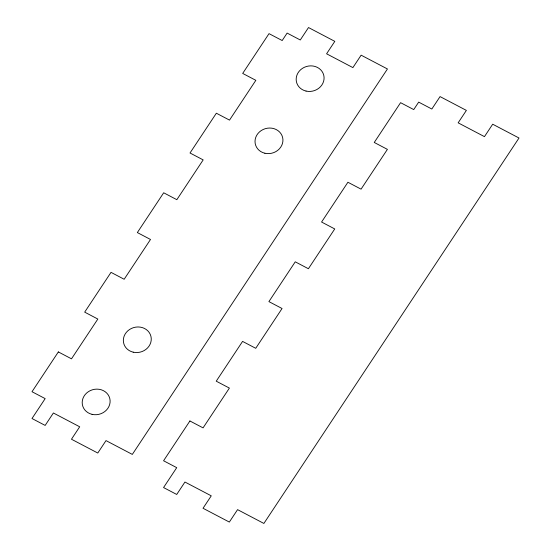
<?xml version="1.0" encoding="UTF-8"?>
<svg xmlns="http://www.w3.org/2000/svg" width="551" height="551" viewBox="0 0 551 551"><rect width="100%" height="100%" fill="white"/><g stroke="black" fill="none" stroke-linecap="round" stroke-linejoin="round"><path stroke-width="0.83" d="M58.344 351.931L32.006 391.72L45.168 398.621L31.999 418.512L45.154 425.42L53.385 412.988L79.695 426.791L71.465 439.23L97.782 453.032L106.006 440.6L132.323 454.41L387.443 68.971L361.125 55.169L352.895 67.601L326.585 53.791L334.815 41.359L308.505 27.55L300.274 39.982L287.119 33.081L282.181 40.54L269.026 33.639L242.688 73.421L255.843 80.329L229.512 120.111L216.35 113.21L190.019 152.999L203.174 159.9L176.837 199.689L163.681 192.781L137.351 232.57L150.506 239.471L124.168 279.261L111.013 272.359L84.682 312.142L97.837 319.05L71.499 358.832L58.344 351.931M189.909 420.971L163.571 460.76L176.726 467.661L163.557 487.552L176.719 494.461L184.943 482.029L211.26 495.831L203.03 508.27L229.34 522.072L237.571 509.641L263.881 523.45L519.001 138.012L492.69 124.209L484.46 136.641L458.15 122.832L466.38 110.4L440.063 96.59L431.832 109.022L418.677 102.121L413.739 109.58L400.584 102.679L374.253 142.461L387.408 149.369L361.07 189.151L347.915 182.25L321.577 222.039L334.739 228.94L308.402 268.73L295.246 261.821L268.909 301.611L282.064 308.512L255.733 348.301L242.578 341.4L216.24 381.182L229.395 388.09L203.064 427.872L189.909 420.971M133.211 352.179A14.057 12.701 -15.4 0 0 150.912 336.241A14.057 12.701 -15.4 0 0 127.784 330.862A14.057 12.701 -15.4 0 0 133.211 352.179M264.886 153.24A14.057 12.701 -15.4 0 0 282.587 137.309A14.057 12.701 -15.4 0 0 259.459 131.93A14.057 12.701 -15.4 0 0 264.886 153.24M306.039 91.073A14.057 12.701 -15.4 0 0 323.733 75.143A14.057 12.701 -15.4 0 0 300.605 69.763A14.057 12.701 -15.4 0 0 306.039 91.073M92.065 414.345A14.057 12.701 -15.4 0 0 109.766 398.407A14.057 12.701 -15.4 0 0 86.638 393.028A14.057 12.701 -15.4 0 0 92.065 414.345"/></g></svg>
